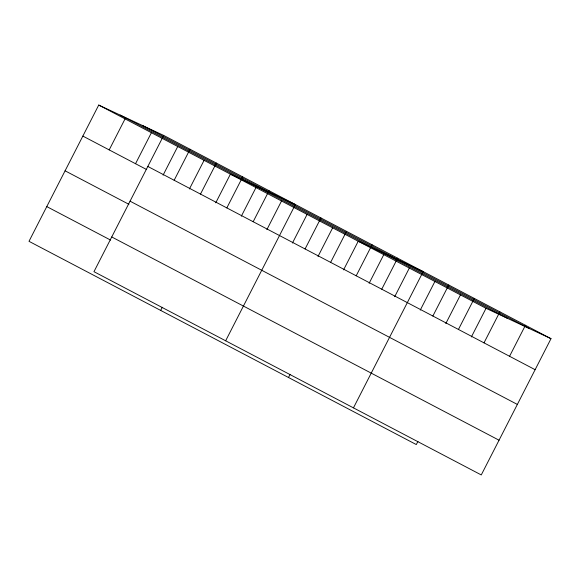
<?xml version="1.0" encoding="UTF-8"?>
<svg xmlns="http://www.w3.org/2000/svg" width="580" height="580" viewBox="0 0 580 580"><rect width="100%" height="100%" fill="white"/><g stroke="black" fill="none" stroke-linecap="round" stroke-linejoin="round"><path stroke-width="0.87" d="M163.698 135.43L93.967 271.687L481.269 474.94L551 338.676L163.698 135.43L98.731 105.06L29 241.323L416.302 444.57L417.919 441.416M109.192 149.901L125.062 118.885M135.531 163.719L151.402 132.704M163.089 175.16L177.741 146.522M174.159 180.264L190.037 149.249M189.421 188.979L204.073 160.348M200.499 194.09L216.369 163.067M160.682 310.43L162.299 307.269M215.76 202.797L230.412 174.167L295.38 204.53L225.649 340.793M226.838 207.908L242.708 176.893M241.323 216.217L255.976 187.579M253.17 221.727L269.048 190.711M266.88 229.629L281.532 200.999M292.443 243.042L307.095 214.411M305.073 248.965L320.943 217.95M318.007 256.462L332.659 227.824M330.629 262.377L346.506 231.362M288.492 377.5L290.109 374.346M343.57 269.874L358.223 241.237L423.19 271.607L353.459 407.863M356.192 275.797L372.07 244.774M369.134 283.286L383.786 254.656M381.756 289.21L397.626 258.187M394.69 296.699L409.342 268.069M420.253 310.119L434.906 281.481M432.876 316.035L448.753 285.019M445.817 323.531L460.469 294.901M458.439 329.454L474.317 298.432M471.38 336.944L486.033 308.313L551 338.676M484.003 342.867L499.873 311.844M509.566 356.279L525.437 325.264M142.26 125.403L529.562 328.657M120.169 115.079L507.471 318.333M98.731 105.06L486.033 308.313M147.827 166.446L535.13 369.692M82.853 136.082L146.704 169.585M130.05 201.173L517.353 404.427M65.083 170.81L128.927 204.319M111.744 236.959L499.046 440.205M46.77 206.596L110.621 240.098"/></g></svg>
